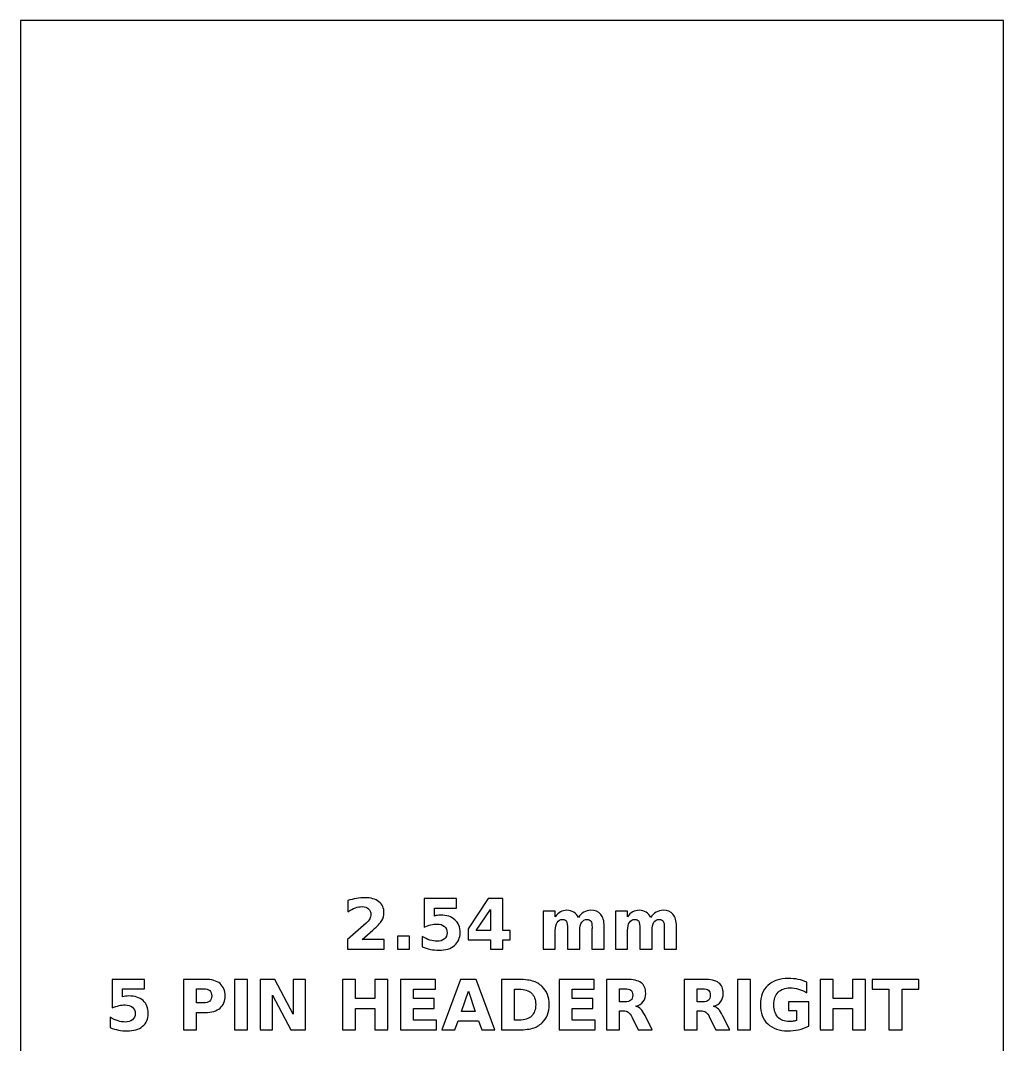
# Model space of a CAD drawing. Header units: centimetres. Extents: x -11.5 to -9.5, y -17.85 to -9.85.
# Drawn here: x -11.5 to -9.5, y -11.932 to -9.85 of the extents above; entities that cross this region are included whole.
import ezdxf

# ---------------------------------------------------------------- set-up
doc = ezdxf.new("R2010")
doc.units = ezdxf.units.CM
doc.header["$MEASUREMENT"] = 0
doc.layers.add('Layer 1', color=7, linetype='Continuous')

msp = doc.modelspace()

# ---------------------------------------------------------------- linework, layer by layer
at = {"layer": 'Layer 1', "color": 7}
msp.add_lwpolyline([(-11.5, -17.85), (-9.5, -17.85), (-9.5, -9.85), (-11.5, -9.85), (-11.5, -17.85)], close=True, dxfattribs=at)
at = {"layer": 'Layer 1', "color": 250}
for points, knots in [([(-10.80503, -11.71872), (-10.80503, -11.71872), (-10.75975, -11.71872), (-10.75975, -11.71872), (-10.75975, -11.71872), (-10.75975, -11.71872), (-10.75975, -11.73822), (-10.75975, -11.73822), (-10.75975, -11.73822), (-10.75975, -11.73822), (-10.83452, -11.73822), (-10.83452, -11.73822), (-10.83452, -11.73822), (-10.83452, -11.73822), (-10.83452, -11.71872), (-10.83452, -11.71872), (-10.83452, -11.71872), (-10.83452, -11.71872), (-10.79696, -11.68559), (-10.79696, -11.68559), (-10.79696, -11.68559), (-10.7936, -11.68255), (-10.79113, -11.67959), (-10.78953, -11.6767), (-10.78953, -11.6767), (-10.78791, -11.6738), (-10.78711, -11.67079), (-10.78711, -11.66766), (-10.78711, -11.66766), (-10.78711, -11.66284), (-10.78873, -11.65896), (-10.79197, -11.65602), (-10.79197, -11.65602), (-10.7952, -11.65308), (-10.7995, -11.65163), (-10.80489, -11.65163), (-10.80489, -11.65163), (-10.80902, -11.65163), (-10.81354, -11.65252), (-10.81846, -11.65428), (-10.81846, -11.65428), (-10.82337, -11.65605), (-10.82864, -11.65868), (-10.83424, -11.66216), (-10.83424, -11.66216), (-10.83424, -11.66216), (-10.83424, -11.63956), (-10.83424, -11.63956), (-10.83424, -11.63956), (-10.82826, -11.63759), (-10.82236, -11.63608), (-10.81653, -11.63505), (-10.81653, -11.63505), (-10.81069, -11.63401), (-10.80498, -11.63349), (-10.79936, -11.63349), (-10.79936, -11.63349), (-10.78706, -11.63349), (-10.77749, -11.6362), (-10.77067, -11.64163), (-10.77067, -11.64163), (-10.76385, -11.64704), (-10.76044, -11.65459), (-10.76044, -11.6643), (-10.76044, -11.6643), (-10.76044, -11.6699), (-10.76189, -11.67512), (-10.76479, -11.67997), (-10.76479, -11.67997), (-10.76768, -11.68481), (-10.77377, -11.6913), (-10.78304, -11.69944), (-10.78304, -11.69944), (-10.78304, -11.69944), (-10.80503, -11.71872), (-10.80503, -11.71872)], [0, 0, 0, 0, 0.0526316, 0.0526316, 0.0526316, 0.0526316, 0.1052632, 0.1052632, 0.1052632, 0.1052632, 0.1578947, 0.1578947, 0.1578947, 0.1578947, 0.2105263, 0.2105263, 0.2105263, 0.2105263, 0.2631579, 0.2631579, 0.2631579, 0.2631579, 0.3157895, 0.3157895, 0.3157895, 0.3157895, 0.3684211, 0.3684211, 0.3684211, 0.3684211, 0.4210526, 0.4210526, 0.4210526, 0.4210526, 0.4736842, 0.4736842, 0.4736842, 0.4736842, 0.5263158, 0.5263158, 0.5263158, 0.5263158, 0.5789474, 0.5789474, 0.5789474, 0.5789474, 0.6315789, 0.6315789, 0.6315789, 0.6315789, 0.6842105, 0.6842105, 0.6842105, 0.6842105, 0.7368421, 0.7368421, 0.7368421, 0.7368421, 0.7894737, 0.7894737, 0.7894737, 0.7894737, 0.8421053, 0.8421053, 0.8421053, 0.8421053, 0.8947368, 0.8947368, 0.8947368, 0.8947368, 0.9473684, 0.9473684, 0.9473684, 0.9473684, 1, 1, 1, 1]), ([(-10.67894, -11.63535), (-10.67894, -11.63535), (-10.613, -11.63535), (-10.613, -11.63535), (-10.613, -11.63535), (-10.613, -11.63535), (-10.613, -11.65485), (-10.613, -11.65485), (-10.613, -11.65485), (-10.613, -11.65485), (-10.6578, -11.65485), (-10.6578, -11.65485), (-10.6578, -11.65485), (-10.6578, -11.65485), (-10.6578, -11.67077), (-10.6578, -11.67077), (-10.6578, -11.67077), (-10.65578, -11.67023), (-10.65375, -11.66981), (-10.65171, -11.6695), (-10.65171, -11.6695), (-10.64966, -11.66919), (-10.64752, -11.66905), (-10.64533, -11.66905), (-10.64533, -11.66905), (-10.63278, -11.66905), (-10.62302, -11.67218), (-10.61603, -11.67846), (-10.61603, -11.67846), (-10.60905, -11.68472), (-10.60557, -11.69346), (-10.60557, -11.70466), (-10.60557, -11.70466), (-10.60557, -11.71578), (-10.60938, -11.72449), (-10.61697, -11.73079), (-10.61697, -11.73079), (-10.62457, -11.73707), (-10.63513, -11.74022), (-10.64863, -11.74022), (-10.64863, -11.74022), (-10.65446, -11.74022), (-10.66025, -11.73965), (-10.66596, -11.73853), (-10.66596, -11.73853), (-10.67168, -11.7374), (-10.67737, -11.7357), (-10.68301, -11.7334), (-10.68301, -11.7334), (-10.68301, -11.7334), (-10.68301, -11.71251), (-10.68301, -11.71251), (-10.68301, -11.71251), (-10.67741, -11.71574), (-10.6721, -11.71814), (-10.66707, -11.71973), (-10.66707, -11.71973), (-10.66203, -11.72136), (-10.65728, -11.72216), (-10.65284, -11.72216), (-10.65284, -11.72216), (-10.64639, -11.72216), (-10.64134, -11.72058), (-10.63764, -11.71743), (-10.63764, -11.71743), (-10.63395, -11.7143), (-10.63209, -11.71005), (-10.63209, -11.70466), (-10.63209, -11.70466), (-10.63209, -11.69925), (-10.63395, -11.69499), (-10.63764, -11.69187), (-10.63764, -11.69187), (-10.64134, -11.68874), (-10.64639, -11.68719), (-10.65284, -11.68719), (-10.65284, -11.68719), (-10.65665, -11.68719), (-10.66072, -11.68768), (-10.66502, -11.68867), (-10.66502, -11.68867), (-10.66935, -11.68965), (-10.67398, -11.69118), (-10.67894, -11.69325), (-10.67894, -11.69325), (-10.67894, -11.69325), (-10.67894, -11.63535), (-10.67894, -11.63535)], [0, 0, 0, 0, 0.0454545, 0.0454545, 0.0454545, 0.0454545, 0.0909091, 0.0909091, 0.0909091, 0.0909091, 0.1363636, 0.1363636, 0.1363636, 0.1363636, 0.1818182, 0.1818182, 0.1818182, 0.1818182, 0.2272727, 0.2272727, 0.2272727, 0.2272727, 0.2727273, 0.2727273, 0.2727273, 0.2727273, 0.3181818, 0.3181818, 0.3181818, 0.3181818, 0.3636364, 0.3636364, 0.3636364, 0.3636364, 0.4090909, 0.4090909, 0.4090909, 0.4090909, 0.4545455, 0.4545455, 0.4545455, 0.4545455, 0.5, 0.5, 0.5, 0.5, 0.5454545, 0.5454545, 0.5454545, 0.5454545, 0.5909091, 0.5909091, 0.5909091, 0.5909091, 0.6363636, 0.6363636, 0.6363636, 0.6363636, 0.6818182, 0.6818182, 0.6818182, 0.6818182, 0.7272727, 0.7272727, 0.7272727, 0.7272727, 0.7727273, 0.7727273, 0.7727273, 0.7727273, 0.8181818, 0.8181818, 0.8181818, 0.8181818, 0.8636364, 0.8636364, 0.8636364, 0.8636364, 0.9090909, 0.9090909, 0.9090909, 0.9090909, 0.9545455, 0.9545455, 0.9545455, 0.9545455, 1, 1, 1, 1]), ([(-10.54816, -11.63535), (-10.54816, -11.63535), (-10.51866, -11.63535), (-10.51866, -11.63535), (-10.51866, -11.63535), (-10.51866, -11.63535), (-10.51866, -11.70026), (-10.51866, -11.70026), (-10.51866, -11.70026), (-10.51866, -11.70026), (-10.50399, -11.70026), (-10.50399, -11.70026), (-10.50399, -11.70026), (-10.50399, -11.70026), (-10.50399, -11.71948), (-10.50399, -11.71948), (-10.50399, -11.71948), (-10.50399, -11.71948), (-10.51866, -11.71948), (-10.51866, -11.71948), (-10.51866, -11.71948), (-10.51866, -11.71948), (-10.51866, -11.73822), (-10.51866, -11.73822), (-10.51866, -11.73822), (-10.51866, -11.73822), (-10.54373, -11.73822), (-10.54373, -11.73822), (-10.54373, -11.73822), (-10.54373, -11.73822), (-10.54373, -11.71948), (-10.54373, -11.71948), (-10.54373, -11.71948), (-10.54373, -11.71948), (-10.58936, -11.71948), (-10.58936, -11.71948), (-10.58936, -11.71948), (-10.58936, -11.71948), (-10.58936, -11.69673), (-10.58936, -11.69673), (-10.58936, -11.69673), (-10.58936, -11.69673), (-10.54816, -11.63535), (-10.54816, -11.63535)], [0, 0, 0, 0, 0.0909091, 0.0909091, 0.0909091, 0.0909091, 0.1818182, 0.1818182, 0.1818182, 0.1818182, 0.2727273, 0.2727273, 0.2727273, 0.2727273, 0.3636364, 0.3636364, 0.3636364, 0.3636364, 0.4545455, 0.4545455, 0.4545455, 0.4545455, 0.5454545, 0.5454545, 0.5454545, 0.5454545, 0.6363636, 0.6363636, 0.6363636, 0.6363636, 0.7272727, 0.7272727, 0.7272727, 0.7272727, 0.8181818, 0.8181818, 0.8181818, 0.8181818, 0.9090909, 0.9090909, 0.9090909, 0.9090909, 1, 1, 1, 1]), ([(-10.54373, -11.6572), (-10.54373, -11.6572), (-10.57283, -11.70026), (-10.57283, -11.70026), (-10.57283, -11.70026), (-10.57283, -11.70026), (-10.54373, -11.70026), (-10.54373, -11.70026), (-10.54373, -11.70026), (-10.54373, -11.70026), (-10.54373, -11.6572), (-10.54373, -11.6572)], [0, 0, 0, 0, 0.3333333, 0.3333333, 0.3333333, 0.3333333, 0.6666667, 0.6666667, 0.6666667, 0.6666667, 1, 1, 1, 1]), ([(-10.36502, -11.67387), (-10.36189, -11.6691), (-10.3582, -11.66545), (-10.35389, -11.66296), (-10.35389, -11.66296), (-10.34959, -11.66044), (-10.34489, -11.6592), (-10.33974, -11.6592), (-10.33974, -11.6592), (-10.33087, -11.6592), (-10.32412, -11.66193), (-10.31949, -11.66741), (-10.31949, -11.66741), (-10.31485, -11.67286), (-10.31252, -11.68081), (-10.31252, -11.69123), (-10.31252, -11.69123), (-10.31252, -11.69123), (-10.31252, -11.73822), (-10.31252, -11.73822), (-10.31252, -11.73822), (-10.31252, -11.73822), (-10.33734, -11.73822), (-10.33734, -11.73822), (-10.33734, -11.73822), (-10.33734, -11.73822), (-10.33734, -11.69798), (-10.33734, -11.69798), (-10.33734, -11.69798), (-10.33729, -11.69739), (-10.33727, -11.69678), (-10.33724, -11.69612), (-10.33724, -11.69612), (-10.33722, -11.69549), (-10.3372, -11.69457), (-10.3372, -11.69337), (-10.3372, -11.69337), (-10.3372, -11.68791), (-10.33799, -11.68394), (-10.33962, -11.68149), (-10.33962, -11.68149), (-10.34122, -11.67902), (-10.3438, -11.6778), (-10.34738, -11.6778), (-10.34738, -11.6778), (-10.35208, -11.6778), (-10.35568, -11.67973), (-10.35824, -11.68359), (-10.35824, -11.68359), (-10.36078, -11.68744), (-10.3621, -11.69302), (-10.3622, -11.70033), (-10.3622, -11.70033), (-10.3622, -11.70033), (-10.3622, -11.73822), (-10.3622, -11.73822), (-10.3622, -11.73822), (-10.3622, -11.73822), (-10.38701, -11.73822), (-10.38701, -11.73822), (-10.38701, -11.73822), (-10.38701, -11.73822), (-10.38701, -11.69798), (-10.38701, -11.69798), (-10.38701, -11.69798), (-10.38701, -11.68944), (-10.38774, -11.68394), (-10.38922, -11.68149), (-10.38922, -11.68149), (-10.39068, -11.67902), (-10.39329, -11.6778), (-10.39705, -11.6778), (-10.39705, -11.6778), (-10.4018, -11.6778), (-10.40545, -11.67975), (-10.40801, -11.68363), (-10.40801, -11.68363), (-10.41057, -11.68751), (-10.41187, -11.69304), (-10.41187, -11.70026), (-10.41187, -11.70026), (-10.41187, -11.70026), (-10.41187, -11.73822), (-10.41187, -11.73822), (-10.41187, -11.73822), (-10.41187, -11.73822), (-10.43668, -11.73822), (-10.43668, -11.73822), (-10.43668, -11.73822), (-10.43668, -11.73822), (-10.43668, -11.66106), (-10.43668, -11.66106), (-10.43668, -11.66106), (-10.43668, -11.66106), (-10.41187, -11.66106), (-10.41187, -11.66106), (-10.41187, -11.66106), (-10.41187, -11.66106), (-10.41187, -11.67237), (-10.41187, -11.67237), (-10.41187, -11.67237), (-10.40883, -11.66799), (-10.40535, -11.66473), (-10.40142, -11.66251), (-10.40142, -11.66251), (-10.3975, -11.6603), (-10.39317, -11.6592), (-10.38844, -11.6592), (-10.38844, -11.6592), (-10.38313, -11.6592), (-10.3784, -11.66049), (-10.37433, -11.66306), (-10.37433, -11.66306), (-10.37024, -11.66564), (-10.36713, -11.66924), (-10.36502, -11.67387)], [0, 0, 0, 0, 0.0344828, 0.0344828, 0.0344828, 0.0344828, 0.0689655, 0.0689655, 0.0689655, 0.0689655, 0.1034483, 0.1034483, 0.1034483, 0.1034483, 0.137931, 0.137931, 0.137931, 0.137931, 0.1724138, 0.1724138, 0.1724138, 0.1724138, 0.2068966, 0.2068966, 0.2068966, 0.2068966, 0.2413793, 0.2413793, 0.2413793, 0.2413793, 0.2758621, 0.2758621, 0.2758621, 0.2758621, 0.3103448, 0.3103448, 0.3103448, 0.3103448, 0.3448276, 0.3448276, 0.3448276, 0.3448276, 0.3793103, 0.3793103, 0.3793103, 0.3793103, 0.4137931, 0.4137931, 0.4137931, 0.4137931, 0.4482759, 0.4482759, 0.4482759, 0.4482759, 0.4827586, 0.4827586, 0.4827586, 0.4827586, 0.5172414, 0.5172414, 0.5172414, 0.5172414, 0.5517241, 0.5517241, 0.5517241, 0.5517241, 0.5862069, 0.5862069, 0.5862069, 0.5862069, 0.6206897, 0.6206897, 0.6206897, 0.6206897, 0.6551724, 0.6551724, 0.6551724, 0.6551724, 0.6896552, 0.6896552, 0.6896552, 0.6896552, 0.7241379, 0.7241379, 0.7241379, 0.7241379, 0.7586207, 0.7586207, 0.7586207, 0.7586207, 0.7931034, 0.7931034, 0.7931034, 0.7931034, 0.8275862, 0.8275862, 0.8275862, 0.8275862, 0.862069, 0.862069, 0.862069, 0.862069, 0.8965517, 0.8965517, 0.8965517, 0.8965517, 0.9310345, 0.9310345, 0.9310345, 0.9310345, 0.9655172, 0.9655172, 0.9655172, 0.9655172, 1, 1, 1, 1]), ([(-10.21798, -11.67387), (-10.21485, -11.6691), (-10.21116, -11.66545), (-10.20685, -11.66296), (-10.20685, -11.66296), (-10.20255, -11.66044), (-10.19785, -11.6592), (-10.1927, -11.6592), (-10.1927, -11.6592), (-10.18383, -11.6592), (-10.17708, -11.66193), (-10.17245, -11.66741), (-10.17245, -11.66741), (-10.16781, -11.67286), (-10.16548, -11.68081), (-10.16548, -11.69123), (-10.16548, -11.69123), (-10.16548, -11.69123), (-10.16548, -11.73822), (-10.16548, -11.73822), (-10.16548, -11.73822), (-10.16548, -11.73822), (-10.1903, -11.73822), (-10.1903, -11.73822), (-10.1903, -11.73822), (-10.1903, -11.73822), (-10.1903, -11.69798), (-10.1903, -11.69798), (-10.1903, -11.69798), (-10.19025, -11.69739), (-10.19023, -11.69678), (-10.1902, -11.69612), (-10.1902, -11.69612), (-10.19018, -11.69549), (-10.19016, -11.69457), (-10.19016, -11.69337), (-10.19016, -11.69337), (-10.19016, -11.68791), (-10.19095, -11.68394), (-10.19258, -11.68149), (-10.19258, -11.68149), (-10.19418, -11.67902), (-10.19676, -11.6778), (-10.20034, -11.6778), (-10.20034, -11.6778), (-10.20504, -11.6778), (-10.20864, -11.67973), (-10.2112, -11.68359), (-10.2112, -11.68359), (-10.21374, -11.68744), (-10.21506, -11.69302), (-10.21516, -11.70033), (-10.21516, -11.70033), (-10.21516, -11.70033), (-10.21516, -11.73822), (-10.21516, -11.73822), (-10.21516, -11.73822), (-10.21516, -11.73822), (-10.23997, -11.73822), (-10.23997, -11.73822), (-10.23997, -11.73822), (-10.23997, -11.73822), (-10.23997, -11.69798), (-10.23997, -11.69798), (-10.23997, -11.69798), (-10.23997, -11.68944), (-10.2407, -11.68394), (-10.24218, -11.68149), (-10.24218, -11.68149), (-10.24364, -11.67902), (-10.24625, -11.6778), (-10.25001, -11.6778), (-10.25001, -11.6778), (-10.25476, -11.6778), (-10.25841, -11.67975), (-10.26097, -11.68363), (-10.26097, -11.68363), (-10.26353, -11.68751), (-10.26483, -11.69304), (-10.26483, -11.70026), (-10.26483, -11.70026), (-10.26483, -11.70026), (-10.26483, -11.73822), (-10.26483, -11.73822), (-10.26483, -11.73822), (-10.26483, -11.73822), (-10.28964, -11.73822), (-10.28964, -11.73822), (-10.28964, -11.73822), (-10.28964, -11.73822), (-10.28964, -11.66106), (-10.28964, -11.66106), (-10.28964, -11.66106), (-10.28964, -11.66106), (-10.26483, -11.66106), (-10.26483, -11.66106), (-10.26483, -11.66106), (-10.26483, -11.66106), (-10.26483, -11.67237), (-10.26483, -11.67237), (-10.26483, -11.67237), (-10.26179, -11.66799), (-10.25831, -11.66473), (-10.25438, -11.66251), (-10.25438, -11.66251), (-10.25046, -11.6603), (-10.24613, -11.6592), (-10.2414, -11.6592), (-10.2414, -11.6592), (-10.23609, -11.6592), (-10.23136, -11.66049), (-10.22729, -11.66306), (-10.22729, -11.66306), (-10.2232, -11.66564), (-10.22009, -11.66924), (-10.21798, -11.67387)], [0, 0, 0, 0, 0.0344828, 0.0344828, 0.0344828, 0.0344828, 0.0689655, 0.0689655, 0.0689655, 0.0689655, 0.1034483, 0.1034483, 0.1034483, 0.1034483, 0.137931, 0.137931, 0.137931, 0.137931, 0.1724138, 0.1724138, 0.1724138, 0.1724138, 0.2068966, 0.2068966, 0.2068966, 0.2068966, 0.2413793, 0.2413793, 0.2413793, 0.2413793, 0.2758621, 0.2758621, 0.2758621, 0.2758621, 0.3103448, 0.3103448, 0.3103448, 0.3103448, 0.3448276, 0.3448276, 0.3448276, 0.3448276, 0.3793103, 0.3793103, 0.3793103, 0.3793103, 0.4137931, 0.4137931, 0.4137931, 0.4137931, 0.4482759, 0.4482759, 0.4482759, 0.4482759, 0.4827586, 0.4827586, 0.4827586, 0.4827586, 0.5172414, 0.5172414, 0.5172414, 0.5172414, 0.5517241, 0.5517241, 0.5517241, 0.5517241, 0.5862069, 0.5862069, 0.5862069, 0.5862069, 0.6206897, 0.6206897, 0.6206897, 0.6206897, 0.6551724, 0.6551724, 0.6551724, 0.6551724, 0.6896552, 0.6896552, 0.6896552, 0.6896552, 0.7241379, 0.7241379, 0.7241379, 0.7241379, 0.7586207, 0.7586207, 0.7586207, 0.7586207, 0.7931034, 0.7931034, 0.7931034, 0.7931034, 0.8275862, 0.8275862, 0.8275862, 0.8275862, 0.862069, 0.862069, 0.862069, 0.862069, 0.8965517, 0.8965517, 0.8965517, 0.8965517, 0.9310345, 0.9310345, 0.9310345, 0.9310345, 0.9655172, 0.9655172, 0.9655172, 0.9655172, 1, 1, 1, 1]), ([(-10.73311, -11.71155), (-10.73311, -11.71155), (-10.70829, -11.71155), (-10.70829, -11.71155), (-10.70829, -11.71155), (-10.70829, -11.71155), (-10.70829, -11.73822), (-10.70829, -11.73822), (-10.70829, -11.73822), (-10.70829, -11.73822), (-10.73311, -11.73822), (-10.73311, -11.73822), (-10.73311, -11.73822), (-10.73311, -11.73822), (-10.73311, -11.71155), (-10.73311, -11.71155)], [0, 0, 0, 0, 0.25, 0.25, 0.25, 0.25, 0.5, 0.5, 0.5, 0.5, 0.75, 0.75, 0.75, 0.75, 1, 1, 1, 1]), ([(-11.31343, -11.7996), (-11.31343, -11.7996), (-11.24749, -11.7996), (-11.24749, -11.7996), (-11.24749, -11.7996), (-11.24749, -11.7996), (-11.24749, -11.8191), (-11.24749, -11.8191), (-11.24749, -11.8191), (-11.24749, -11.8191), (-11.29229, -11.8191), (-11.29229, -11.8191), (-11.29229, -11.8191), (-11.29229, -11.8191), (-11.29229, -11.83502), (-11.29229, -11.83502), (-11.29229, -11.83502), (-11.29027, -11.83448), (-11.28824, -11.83406), (-11.2862, -11.83375), (-11.2862, -11.83375), (-11.28415, -11.83344), (-11.28201, -11.8333), (-11.27982, -11.8333), (-11.27982, -11.8333), (-11.26727, -11.8333), (-11.25751, -11.83643), (-11.25052, -11.84271), (-11.25052, -11.84271), (-11.24354, -11.84897), (-11.24006, -11.85771), (-11.24006, -11.86891), (-11.24006, -11.86891), (-11.24006, -11.88003), (-11.24387, -11.88874), (-11.25146, -11.89504), (-11.25146, -11.89504), (-11.25906, -11.90132), (-11.26962, -11.90447), (-11.28312, -11.90447), (-11.28312, -11.90447), (-11.28895, -11.90447), (-11.29474, -11.9039), (-11.30045, -11.90278), (-11.30045, -11.90278), (-11.30617, -11.90165), (-11.31186, -11.89995), (-11.3175, -11.89765), (-11.3175, -11.89765), (-11.3175, -11.89765), (-11.3175, -11.87676), (-11.3175, -11.87676), (-11.3175, -11.87676), (-11.3119, -11.87999), (-11.30659, -11.88239), (-11.30156, -11.88398), (-11.30156, -11.88398), (-11.29652, -11.88561), (-11.29177, -11.88641), (-11.28733, -11.88641), (-11.28733, -11.88641), (-11.28088, -11.88641), (-11.27583, -11.88483), (-11.27213, -11.88168), (-11.27213, -11.88168), (-11.26844, -11.87855), (-11.26658, -11.8743), (-11.26658, -11.86891), (-11.26658, -11.86891), (-11.26658, -11.8635), (-11.26844, -11.85924), (-11.27213, -11.85612), (-11.27213, -11.85612), (-11.27583, -11.85299), (-11.28088, -11.85144), (-11.28733, -11.85144), (-11.28733, -11.85144), (-11.29114, -11.85144), (-11.29521, -11.85193), (-11.29951, -11.85292), (-11.29951, -11.85292), (-11.30384, -11.8539), (-11.30847, -11.85543), (-11.31343, -11.8575), (-11.31343, -11.8575), (-11.31343, -11.8575), (-11.31343, -11.7996), (-11.31343, -11.7996)], [0, 0, 0, 0, 0.0454545, 0.0454545, 0.0454545, 0.0454545, 0.0909091, 0.0909091, 0.0909091, 0.0909091, 0.1363636, 0.1363636, 0.1363636, 0.1363636, 0.1818182, 0.1818182, 0.1818182, 0.1818182, 0.2272727, 0.2272727, 0.2272727, 0.2272727, 0.2727273, 0.2727273, 0.2727273, 0.2727273, 0.3181818, 0.3181818, 0.3181818, 0.3181818, 0.3636364, 0.3636364, 0.3636364, 0.3636364, 0.4090909, 0.4090909, 0.4090909, 0.4090909, 0.4545455, 0.4545455, 0.4545455, 0.4545455, 0.5, 0.5, 0.5, 0.5, 0.5454545, 0.5454545, 0.5454545, 0.5454545, 0.5909091, 0.5909091, 0.5909091, 0.5909091, 0.6363636, 0.6363636, 0.6363636, 0.6363636, 0.6818182, 0.6818182, 0.6818182, 0.6818182, 0.7272727, 0.7272727, 0.7272727, 0.7272727, 0.7727273, 0.7727273, 0.7727273, 0.7727273, 0.8181818, 0.8181818, 0.8181818, 0.8181818, 0.8636364, 0.8636364, 0.8636364, 0.8636364, 0.9090909, 0.9090909, 0.9090909, 0.9090909, 0.9545455, 0.9545455, 0.9545455, 0.9545455, 1, 1, 1, 1]), ([(-11.16811, -11.7996), (-11.16811, -11.7996), (-11.12409, -11.7996), (-11.12409, -11.7996), (-11.12409, -11.7996), (-11.11099, -11.7996), (-11.10094, -11.80252), (-11.09393, -11.80833), (-11.09393, -11.80833), (-11.08693, -11.81414), (-11.08342, -11.82241), (-11.08342, -11.83316), (-11.08342, -11.83316), (-11.08342, -11.84393), (-11.08693, -11.85223), (-11.09393, -11.85804), (-11.09393, -11.85804), (-11.10094, -11.86385), (-11.11099, -11.86677), (-11.12409, -11.86677), (-11.12409, -11.86677), (-11.12409, -11.86677), (-11.14158, -11.86677), (-11.14158, -11.86677), (-11.14158, -11.86677), (-11.14158, -11.86677), (-11.14158, -11.90247), (-11.14158, -11.90247), (-11.14158, -11.90247), (-11.14158, -11.90247), (-11.16811, -11.90247), (-11.16811, -11.90247), (-11.16811, -11.90247), (-11.16811, -11.90247), (-11.16811, -11.7996), (-11.16811, -11.7996)], [0, 0, 0, 0, 0.1111111, 0.1111111, 0.1111111, 0.1111111, 0.2222222, 0.2222222, 0.2222222, 0.2222222, 0.3333333, 0.3333333, 0.3333333, 0.3333333, 0.4444444, 0.4444444, 0.4444444, 0.4444444, 0.5555556, 0.5555556, 0.5555556, 0.5555556, 0.6666667, 0.6666667, 0.6666667, 0.6666667, 0.7777778, 0.7777778, 0.7777778, 0.7777778, 0.8888889, 0.8888889, 0.8888889, 0.8888889, 1, 1, 1, 1]), ([(-11.0647, -11.7996), (-11.0647, -11.7996), (-11.03817, -11.7996), (-11.03817, -11.7996), (-11.03817, -11.7996), (-11.03817, -11.7996), (-11.03817, -11.90247), (-11.03817, -11.90247), (-11.03817, -11.90247), (-11.03817, -11.90247), (-11.0647, -11.90247), (-11.0647, -11.90247), (-11.0647, -11.90247), (-11.0647, -11.90247), (-11.0647, -11.7996), (-11.0647, -11.7996)], [0, 0, 0, 0, 0.25, 0.25, 0.25, 0.25, 0.5, 0.5, 0.5, 0.5, 0.75, 0.75, 0.75, 0.75, 1, 1, 1, 1]), ([(-11.01221, -11.7996), (-11.01221, -11.7996), (-10.98258, -11.7996), (-10.98258, -11.7996), (-10.98258, -11.7996), (-10.98258, -11.7996), (-10.94516, -11.87016), (-10.94516, -11.87016), (-10.94516, -11.87016), (-10.94516, -11.87016), (-10.94516, -11.7996), (-10.94516, -11.7996), (-10.94516, -11.7996), (-10.94516, -11.7996), (-10.92002, -11.7996), (-10.92002, -11.7996), (-10.92002, -11.7996), (-10.92002, -11.7996), (-10.92002, -11.90247), (-10.92002, -11.90247), (-10.92002, -11.90247), (-10.92002, -11.90247), (-10.94965, -11.90247), (-10.94965, -11.90247), (-10.94965, -11.90247), (-10.94965, -11.90247), (-10.98707, -11.83191), (-10.98707, -11.83191), (-10.98707, -11.83191), (-10.98707, -11.83191), (-10.98707, -11.90247), (-10.98707, -11.90247), (-10.98707, -11.90247), (-10.98707, -11.90247), (-11.01221, -11.90247), (-11.01221, -11.90247), (-11.01221, -11.90247), (-11.01221, -11.90247), (-11.01221, -11.7996), (-11.01221, -11.7996)], [0, 0, 0, 0, 0.1, 0.1, 0.1, 0.1, 0.2, 0.2, 0.2, 0.2, 0.3, 0.3, 0.3, 0.3, 0.4, 0.4, 0.4, 0.4, 0.5, 0.5, 0.5, 0.5, 0.6, 0.6, 0.6, 0.6, 0.7, 0.7, 0.7, 0.7, 0.8, 0.8, 0.8, 0.8, 0.9, 0.9, 0.9, 0.9, 1, 1, 1, 1]), ([(-10.84499, -11.7996), (-10.84499, -11.7996), (-10.81846, -11.7996), (-10.81846, -11.7996), (-10.81846, -11.7996), (-10.81846, -11.7996), (-10.81846, -11.83881), (-10.81846, -11.83881), (-10.81846, -11.83881), (-10.81846, -11.83881), (-10.77933, -11.83881), (-10.77933, -11.83881), (-10.77933, -11.83881), (-10.77933, -11.83881), (-10.77933, -11.7996), (-10.77933, -11.7996), (-10.77933, -11.7996), (-10.77933, -11.7996), (-10.7528, -11.7996), (-10.7528, -11.7996), (-10.7528, -11.7996), (-10.7528, -11.7996), (-10.7528, -11.90247), (-10.7528, -11.90247), (-10.7528, -11.90247), (-10.7528, -11.90247), (-10.77933, -11.90247), (-10.77933, -11.90247), (-10.77933, -11.90247), (-10.77933, -11.90247), (-10.77933, -11.85887), (-10.77933, -11.85887), (-10.77933, -11.85887), (-10.77933, -11.85887), (-10.81846, -11.85887), (-10.81846, -11.85887), (-10.81846, -11.85887), (-10.81846, -11.85887), (-10.81846, -11.90247), (-10.81846, -11.90247), (-10.81846, -11.90247), (-10.81846, -11.90247), (-10.84499, -11.90247), (-10.84499, -11.90247), (-10.84499, -11.90247), (-10.84499, -11.90247), (-10.84499, -11.7996), (-10.84499, -11.7996)], [0, 0, 0, 0, 0.0833333, 0.0833333, 0.0833333, 0.0833333, 0.1666667, 0.1666667, 0.1666667, 0.1666667, 0.25, 0.25, 0.25, 0.25, 0.3333333, 0.3333333, 0.3333333, 0.3333333, 0.4166667, 0.4166667, 0.4166667, 0.4166667, 0.5, 0.5, 0.5, 0.5, 0.5833333, 0.5833333, 0.5833333, 0.5833333, 0.6666667, 0.6666667, 0.6666667, 0.6666667, 0.75, 0.75, 0.75, 0.75, 0.8333333, 0.8333333, 0.8333333, 0.8333333, 0.9166667, 0.9166667, 0.9166667, 0.9166667, 1, 1, 1, 1]), ([(-10.7269, -11.7996), (-10.7269, -11.7996), (-10.65531, -11.7996), (-10.65531, -11.7996), (-10.65531, -11.7996), (-10.65531, -11.7996), (-10.65531, -11.81966), (-10.65531, -11.81966), (-10.65531, -11.81966), (-10.65531, -11.81966), (-10.70037, -11.81966), (-10.70037, -11.81966), (-10.70037, -11.81966), (-10.70037, -11.81966), (-10.70037, -11.83881), (-10.70037, -11.83881), (-10.70037, -11.83881), (-10.70037, -11.83881), (-10.65802, -11.83881), (-10.65802, -11.83881), (-10.65802, -11.83881), (-10.65802, -11.83881), (-10.65802, -11.85887), (-10.65802, -11.85887), (-10.65802, -11.85887), (-10.65802, -11.85887), (-10.70037, -11.85887), (-10.70037, -11.85887), (-10.70037, -11.85887), (-10.70037, -11.85887), (-10.70037, -11.88241), (-10.70037, -11.88241), (-10.70037, -11.88241), (-10.70037, -11.88241), (-10.65381, -11.88241), (-10.65381, -11.88241), (-10.65381, -11.88241), (-10.65381, -11.88241), (-10.65381, -11.90247), (-10.65381, -11.90247), (-10.65381, -11.90247), (-10.65381, -11.90247), (-10.7269, -11.90247), (-10.7269, -11.90247), (-10.7269, -11.90247), (-10.7269, -11.90247), (-10.7269, -11.7996), (-10.7269, -11.7996)], [0, 0, 0, 0, 0.0833333, 0.0833333, 0.0833333, 0.0833333, 0.1666667, 0.1666667, 0.1666667, 0.1666667, 0.25, 0.25, 0.25, 0.25, 0.3333333, 0.3333333, 0.3333333, 0.3333333, 0.4166667, 0.4166667, 0.4166667, 0.4166667, 0.5, 0.5, 0.5, 0.5, 0.5833333, 0.5833333, 0.5833333, 0.5833333, 0.6666667, 0.6666667, 0.6666667, 0.6666667, 0.75, 0.75, 0.75, 0.75, 0.8333333, 0.8333333, 0.8333333, 0.8333333, 0.9166667, 0.9166667, 0.9166667, 0.9166667, 1, 1, 1, 1]), ([(-10.56808, -11.88375), (-10.56808, -11.88375), (-10.60957, -11.88375), (-10.60957, -11.88375), (-10.60957, -11.88375), (-10.60957, -11.88375), (-10.61611, -11.90247), (-10.61611, -11.90247), (-10.61611, -11.90247), (-10.61611, -11.90247), (-10.64278, -11.90247), (-10.64278, -11.90247), (-10.64278, -11.90247), (-10.64278, -11.90247), (-10.60468, -11.7996), (-10.60468, -11.7996), (-10.60468, -11.7996), (-10.60468, -11.7996), (-10.57305, -11.7996), (-10.57305, -11.7996), (-10.57305, -11.7996), (-10.57305, -11.7996), (-10.53495, -11.90247), (-10.53495, -11.90247), (-10.53495, -11.90247), (-10.53495, -11.90247), (-10.56162, -11.90247), (-10.56162, -11.90247), (-10.56162, -11.90247), (-10.56162, -11.90247), (-10.56808, -11.88375), (-10.56808, -11.88375)], [0, 0, 0, 0, 0.125, 0.125, 0.125, 0.125, 0.25, 0.25, 0.25, 0.25, 0.375, 0.375, 0.375, 0.375, 0.5, 0.5, 0.5, 0.5, 0.625, 0.625, 0.625, 0.625, 0.75, 0.75, 0.75, 0.75, 0.875, 0.875, 0.875, 0.875, 1, 1, 1, 1]), ([(-10.52128, -11.7996), (-10.52128, -11.7996), (-10.49329, -11.7996), (-10.49329, -11.7996), (-10.49329, -11.7996), (-10.47768, -11.7996), (-10.46606, -11.80071), (-10.45842, -11.80294), (-10.45842, -11.80294), (-10.45077, -11.80517), (-10.44421, -11.80894), (-10.43873, -11.81428), (-10.43873, -11.81428), (-10.43391, -11.81891), (-10.43034, -11.82427), (-10.42798, -11.83034), (-10.42798, -11.83034), (-10.42566, -11.83638), (-10.42448, -11.84325), (-10.42448, -11.85094), (-10.42448, -11.85094), (-10.42448, -11.8587), (-10.42566, -11.86562), (-10.42798, -11.87171), (-10.42798, -11.87171), (-10.43034, -11.8778), (-10.43391, -11.88316), (-10.43873, -11.88779), (-10.43873, -11.88779), (-10.44426, -11.89313), (-10.45087, -11.8969), (-10.45858, -11.89913), (-10.45858, -11.89913), (-10.4663, -11.90136), (-10.47787, -11.90247), (-10.49329, -11.90247), (-10.49329, -11.90247), (-10.49329, -11.90247), (-10.52128, -11.90247), (-10.52128, -11.90247), (-10.52128, -11.90247), (-10.52128, -11.90247), (-10.52128, -11.7996), (-10.52128, -11.7996)], [0, 0, 0, 0, 0.0909091, 0.0909091, 0.0909091, 0.0909091, 0.1818182, 0.1818182, 0.1818182, 0.1818182, 0.2727273, 0.2727273, 0.2727273, 0.2727273, 0.3636364, 0.3636364, 0.3636364, 0.3636364, 0.4545455, 0.4545455, 0.4545455, 0.4545455, 0.5454545, 0.5454545, 0.5454545, 0.5454545, 0.6363636, 0.6363636, 0.6363636, 0.6363636, 0.7272727, 0.7272727, 0.7272727, 0.7272727, 0.8181818, 0.8181818, 0.8181818, 0.8181818, 0.9090909, 0.9090909, 0.9090909, 0.9090909, 1, 1, 1, 1]), ([(-10.40416, -11.7996), (-10.40416, -11.7996), (-10.33257, -11.7996), (-10.33257, -11.7996), (-10.33257, -11.7996), (-10.33257, -11.7996), (-10.33257, -11.81966), (-10.33257, -11.81966), (-10.33257, -11.81966), (-10.33257, -11.81966), (-10.37763, -11.81966), (-10.37763, -11.81966), (-10.37763, -11.81966), (-10.37763, -11.81966), (-10.37763, -11.83881), (-10.37763, -11.83881), (-10.37763, -11.83881), (-10.37763, -11.83881), (-10.33528, -11.83881), (-10.33528, -11.83881), (-10.33528, -11.83881), (-10.33528, -11.83881), (-10.33528, -11.85887), (-10.33528, -11.85887), (-10.33528, -11.85887), (-10.33528, -11.85887), (-10.37763, -11.85887), (-10.37763, -11.85887), (-10.37763, -11.85887), (-10.37763, -11.85887), (-10.37763, -11.88241), (-10.37763, -11.88241), (-10.37763, -11.88241), (-10.37763, -11.88241), (-10.33107, -11.88241), (-10.33107, -11.88241), (-10.33107, -11.88241), (-10.33107, -11.88241), (-10.33107, -11.90247), (-10.33107, -11.90247), (-10.33107, -11.90247), (-10.33107, -11.90247), (-10.40416, -11.90247), (-10.40416, -11.90247), (-10.40416, -11.90247), (-10.40416, -11.90247), (-10.40416, -11.7996), (-10.40416, -11.7996)], [0, 0, 0, 0, 0.0833333, 0.0833333, 0.0833333, 0.0833333, 0.1666667, 0.1666667, 0.1666667, 0.1666667, 0.25, 0.25, 0.25, 0.25, 0.3333333, 0.3333333, 0.3333333, 0.3333333, 0.4166667, 0.4166667, 0.4166667, 0.4166667, 0.5, 0.5, 0.5, 0.5, 0.5833333, 0.5833333, 0.5833333, 0.5833333, 0.6666667, 0.6666667, 0.6666667, 0.6666667, 0.75, 0.75, 0.75, 0.75, 0.8333333, 0.8333333, 0.8333333, 0.8333333, 0.9166667, 0.9166667, 0.9166667, 0.9166667, 1, 1, 1, 1]), ([(-10.28123, -11.86355), (-10.28123, -11.86355), (-10.28123, -11.90247), (-10.28123, -11.90247), (-10.28123, -11.90247), (-10.28123, -11.90247), (-10.30776, -11.90247), (-10.30776, -11.90247), (-10.30776, -11.90247), (-10.30776, -11.90247), (-10.30776, -11.7996), (-10.30776, -11.7996), (-10.30776, -11.7996), (-10.30776, -11.7996), (-10.26724, -11.7996), (-10.26724, -11.7996), (-10.26724, -11.7996), (-10.25369, -11.7996), (-10.24374, -11.80188), (-10.23744, -11.80642), (-10.23744, -11.80642), (-10.23112, -11.81096), (-10.22796, -11.81816), (-10.22796, -11.82799), (-10.22796, -11.82799), (-10.22796, -11.83478), (-10.22961, -11.84038), (-10.23288, -11.84473), (-10.23288, -11.84473), (-10.23617, -11.84911), (-10.24113, -11.85233), (-10.24774, -11.85438), (-10.24774, -11.85438), (-10.24412, -11.85522), (-10.24085, -11.85708), (-10.23798, -11.86), (-10.23798, -11.86), (-10.23511, -11.86291), (-10.23222, -11.86733), (-10.22928, -11.87326), (-10.22928, -11.87326), (-10.22928, -11.87326), (-10.21486, -11.90247), (-10.21486, -11.90247), (-10.21486, -11.90247), (-10.21486, -11.90247), (-10.24313, -11.90247), (-10.24313, -11.90247), (-10.24313, -11.90247), (-10.24313, -11.90247), (-10.25567, -11.87691), (-10.25567, -11.87691), (-10.25567, -11.87691), (-10.25818, -11.87178), (-10.26075, -11.86825), (-10.26336, -11.86637), (-10.26336, -11.86637), (-10.26595, -11.86449), (-10.2694, -11.86355), (-10.27373, -11.86355), (-10.27373, -11.86355), (-10.27373, -11.86355), (-10.28123, -11.86355), (-10.28123, -11.86355)], [0, 0, 0, 0, 0.0625, 0.0625, 0.0625, 0.0625, 0.125, 0.125, 0.125, 0.125, 0.1875, 0.1875, 0.1875, 0.1875, 0.25, 0.25, 0.25, 0.25, 0.3125, 0.3125, 0.3125, 0.3125, 0.375, 0.375, 0.375, 0.375, 0.4375, 0.4375, 0.4375, 0.4375, 0.5, 0.5, 0.5, 0.5, 0.5625, 0.5625, 0.5625, 0.5625, 0.625, 0.625, 0.625, 0.625, 0.6875, 0.6875, 0.6875, 0.6875, 0.75, 0.75, 0.75, 0.75, 0.8125, 0.8125, 0.8125, 0.8125, 0.875, 0.875, 0.875, 0.875, 0.9375, 0.9375, 0.9375, 0.9375, 1, 1, 1, 1]), ([(-10.12345, -11.86355), (-10.12345, -11.86355), (-10.12345, -11.90247), (-10.12345, -11.90247), (-10.12345, -11.90247), (-10.12345, -11.90247), (-10.14998, -11.90247), (-10.14998, -11.90247), (-10.14998, -11.90247), (-10.14998, -11.90247), (-10.14998, -11.7996), (-10.14998, -11.7996), (-10.14998, -11.7996), (-10.14998, -11.7996), (-10.10946, -11.7996), (-10.10946, -11.7996), (-10.10946, -11.7996), (-10.09591, -11.7996), (-10.08596, -11.80188), (-10.07966, -11.80642), (-10.07966, -11.80642), (-10.07334, -11.81096), (-10.07018, -11.81816), (-10.07018, -11.82799), (-10.07018, -11.82799), (-10.07018, -11.83478), (-10.07183, -11.84038), (-10.0751, -11.84473), (-10.0751, -11.84473), (-10.07839, -11.84911), (-10.08335, -11.85233), (-10.08996, -11.85438), (-10.08996, -11.85438), (-10.08634, -11.85522), (-10.08307, -11.85708), (-10.0802, -11.86), (-10.0802, -11.86), (-10.07733, -11.86291), (-10.07444, -11.86733), (-10.0715, -11.87326), (-10.0715, -11.87326), (-10.0715, -11.87326), (-10.05708, -11.90247), (-10.05708, -11.90247), (-10.05708, -11.90247), (-10.05708, -11.90247), (-10.08535, -11.90247), (-10.08535, -11.90247), (-10.08535, -11.90247), (-10.08535, -11.90247), (-10.09789, -11.87691), (-10.09789, -11.87691), (-10.09789, -11.87691), (-10.1004, -11.87178), (-10.10297, -11.86825), (-10.10558, -11.86637), (-10.10558, -11.86637), (-10.10817, -11.86449), (-10.11162, -11.86355), (-10.11595, -11.86355), (-10.11595, -11.86355), (-10.11595, -11.86355), (-10.12345, -11.86355), (-10.12345, -11.86355)], [0, 0, 0, 0, 0.0625, 0.0625, 0.0625, 0.0625, 0.125, 0.125, 0.125, 0.125, 0.1875, 0.1875, 0.1875, 0.1875, 0.25, 0.25, 0.25, 0.25, 0.3125, 0.3125, 0.3125, 0.3125, 0.375, 0.375, 0.375, 0.375, 0.4375, 0.4375, 0.4375, 0.4375, 0.5, 0.5, 0.5, 0.5, 0.5625, 0.5625, 0.5625, 0.5625, 0.625, 0.625, 0.625, 0.625, 0.6875, 0.6875, 0.6875, 0.6875, 0.75, 0.75, 0.75, 0.75, 0.8125, 0.8125, 0.8125, 0.8125, 0.875, 0.875, 0.875, 0.875, 0.9375, 0.9375, 0.9375, 0.9375, 1, 1, 1, 1]), ([(-10.04133, -11.7996), (-10.04133, -11.7996), (-10.0148, -11.7996), (-10.0148, -11.7996), (-10.0148, -11.7996), (-10.0148, -11.7996), (-10.0148, -11.90247), (-10.0148, -11.90247), (-10.0148, -11.90247), (-10.0148, -11.90247), (-10.04133, -11.90247), (-10.04133, -11.90247), (-10.04133, -11.90247), (-10.04133, -11.90247), (-10.04133, -11.7996), (-10.04133, -11.7996)], [0, 0, 0, 0, 0.25, 0.25, 0.25, 0.25, 0.5, 0.5, 0.5, 0.5, 0.75, 0.75, 0.75, 0.75, 1, 1, 1, 1]), ([(-9.89637, -11.89483), (-9.90298, -11.89805), (-9.90984, -11.90045), (-9.91697, -11.90207), (-9.91697, -11.90207), (-9.9241, -11.90367), (-9.93143, -11.90447), (-9.93903, -11.90447), (-9.93903, -11.90447), (-9.95615, -11.90447), (-9.96972, -11.89967), (-9.97974, -11.8901), (-9.97974, -11.8901), (-9.98976, -11.88053), (-9.99477, -11.86755), (-9.99477, -11.85113), (-9.99477, -11.85113), (-9.99477, -11.83455), (-9.98966, -11.82152), (-9.97948, -11.81199), (-9.97948, -11.81199), (-9.96927, -11.80249), (-9.9553, -11.79774), (-9.93757, -11.79774), (-9.93757, -11.79774), (-9.93073, -11.79774), (-9.92417, -11.79838), (-9.91789, -11.79967), (-9.91789, -11.79967), (-9.91163, -11.80096), (-9.9057, -11.80287), (-9.90015, -11.80539), (-9.90015, -11.80539), (-9.90015, -11.80539), (-9.90015, -11.82667), (-9.90015, -11.82667), (-9.90015, -11.82667), (-9.90589, -11.8234), (-9.91161, -11.82098), (-9.91728, -11.81938), (-9.91728, -11.81938), (-9.92294, -11.81776), (-9.92863, -11.81696), (-9.93433, -11.81696), (-9.93433, -11.81696), (-9.94491, -11.81696), (-9.95305, -11.81992), (-9.95876, -11.82582), (-9.95876, -11.82582), (-9.96448, -11.83173), (-9.96735, -11.84017), (-9.96735, -11.85113), (-9.96735, -11.85113), (-9.96735, -11.86202), (-9.96459, -11.87044), (-9.95907, -11.87636), (-9.95907, -11.87636), (-9.95356, -11.88229), (-9.94573, -11.88525), (-9.93557, -11.88525), (-9.93557, -11.88525), (-9.93282, -11.88525), (-9.93026, -11.88509), (-9.92788, -11.88474), (-9.92788, -11.88474), (-9.92551, -11.88438), (-9.92339, -11.88384), (-9.92151, -11.88311), (-9.92151, -11.88311), (-9.92151, -11.88311), (-9.92151, -11.86312), (-9.92151, -11.86312), (-9.92151, -11.86312), (-9.92151, -11.86312), (-9.93769, -11.86312), (-9.93769, -11.86312), (-9.93769, -11.86312), (-9.93769, -11.86312), (-9.93769, -11.84534), (-9.93769, -11.84534), (-9.93769, -11.84534), (-9.93769, -11.84534), (-9.89637, -11.84534), (-9.89637, -11.84534), (-9.89637, -11.84534), (-9.89637, -11.84534), (-9.89637, -11.89483), (-9.89637, -11.89483)], [0, 0, 0, 0, 0.0454545, 0.0454545, 0.0454545, 0.0454545, 0.0909091, 0.0909091, 0.0909091, 0.0909091, 0.1363636, 0.1363636, 0.1363636, 0.1363636, 0.1818182, 0.1818182, 0.1818182, 0.1818182, 0.2272727, 0.2272727, 0.2272727, 0.2272727, 0.2727273, 0.2727273, 0.2727273, 0.2727273, 0.3181818, 0.3181818, 0.3181818, 0.3181818, 0.3636364, 0.3636364, 0.3636364, 0.3636364, 0.4090909, 0.4090909, 0.4090909, 0.4090909, 0.4545455, 0.4545455, 0.4545455, 0.4545455, 0.5, 0.5, 0.5, 0.5, 0.5454545, 0.5454545, 0.5454545, 0.5454545, 0.5909091, 0.5909091, 0.5909091, 0.5909091, 0.6363636, 0.6363636, 0.6363636, 0.6363636, 0.6818182, 0.6818182, 0.6818182, 0.6818182, 0.7272727, 0.7272727, 0.7272727, 0.7272727, 0.7727273, 0.7727273, 0.7727273, 0.7727273, 0.8181818, 0.8181818, 0.8181818, 0.8181818, 0.8636364, 0.8636364, 0.8636364, 0.8636364, 0.9090909, 0.9090909, 0.9090909, 0.9090909, 0.9545455, 0.9545455, 0.9545455, 0.9545455, 1, 1, 1, 1]), ([(-9.87301, -11.7996), (-9.87301, -11.7996), (-9.84648, -11.7996), (-9.84648, -11.7996), (-9.84648, -11.7996), (-9.84648, -11.7996), (-9.84648, -11.83881), (-9.84648, -11.83881), (-9.84648, -11.83881), (-9.84648, -11.83881), (-9.80735, -11.83881), (-9.80735, -11.83881), (-9.80735, -11.83881), (-9.80735, -11.83881), (-9.80735, -11.7996), (-9.80735, -11.7996), (-9.80735, -11.7996), (-9.80735, -11.7996), (-9.78082, -11.7996), (-9.78082, -11.7996), (-9.78082, -11.7996), (-9.78082, -11.7996), (-9.78082, -11.90247), (-9.78082, -11.90247), (-9.78082, -11.90247), (-9.78082, -11.90247), (-9.80735, -11.90247), (-9.80735, -11.90247), (-9.80735, -11.90247), (-9.80735, -11.90247), (-9.80735, -11.85887), (-9.80735, -11.85887), (-9.80735, -11.85887), (-9.80735, -11.85887), (-9.84648, -11.85887), (-9.84648, -11.85887), (-9.84648, -11.85887), (-9.84648, -11.85887), (-9.84648, -11.90247), (-9.84648, -11.90247), (-9.84648, -11.90247), (-9.84648, -11.90247), (-9.87301, -11.90247), (-9.87301, -11.90247), (-9.87301, -11.90247), (-9.87301, -11.90247), (-9.87301, -11.7996), (-9.87301, -11.7996)], [0, 0, 0, 0, 0.0833333, 0.0833333, 0.0833333, 0.0833333, 0.1666667, 0.1666667, 0.1666667, 0.1666667, 0.25, 0.25, 0.25, 0.25, 0.3333333, 0.3333333, 0.3333333, 0.3333333, 0.4166667, 0.4166667, 0.4166667, 0.4166667, 0.5, 0.5, 0.5, 0.5, 0.5833333, 0.5833333, 0.5833333, 0.5833333, 0.6666667, 0.6666667, 0.6666667, 0.6666667, 0.75, 0.75, 0.75, 0.75, 0.8333333, 0.8333333, 0.8333333, 0.8333333, 0.9166667, 0.9166667, 0.9166667, 0.9166667, 1, 1, 1, 1]), ([(-9.7672, -11.7996), (-9.7672, -11.7996), (-9.6724, -11.7996), (-9.6724, -11.7996), (-9.6724, -11.7996), (-9.6724, -11.7996), (-9.6724, -11.81966), (-9.6724, -11.81966), (-9.6724, -11.81966), (-9.6724, -11.81966), (-9.7065, -11.81966), (-9.7065, -11.81966), (-9.7065, -11.81966), (-9.7065, -11.81966), (-9.7065, -11.90247), (-9.7065, -11.90247), (-9.7065, -11.90247), (-9.7065, -11.90247), (-9.73303, -11.90247), (-9.73303, -11.90247), (-9.73303, -11.90247), (-9.73303, -11.90247), (-9.73303, -11.81966), (-9.73303, -11.81966), (-9.73303, -11.81966), (-9.73303, -11.81966), (-9.7672, -11.81966), (-9.7672, -11.81966), (-9.7672, -11.81966), (-9.7672, -11.81966), (-9.7672, -11.7996), (-9.7672, -11.7996)], [0, 0, 0, 0, 0.125, 0.125, 0.125, 0.125, 0.25, 0.25, 0.25, 0.25, 0.375, 0.375, 0.375, 0.375, 0.5, 0.5, 0.5, 0.5, 0.625, 0.625, 0.625, 0.625, 0.75, 0.75, 0.75, 0.75, 0.875, 0.875, 0.875, 0.875, 1, 1, 1, 1]), ([(-11.14158, -11.81882), (-11.14158, -11.81882), (-11.14158, -11.84755), (-11.14158, -11.84755), (-11.14158, -11.84755), (-11.14158, -11.84755), (-11.12691, -11.84755), (-11.12691, -11.84755), (-11.12691, -11.84755), (-11.12176, -11.84755), (-11.11778, -11.84631), (-11.11498, -11.84379), (-11.11498, -11.84379), (-11.11218, -11.8413), (-11.11077, -11.83775), (-11.11077, -11.83316), (-11.11077, -11.83316), (-11.11077, -11.82855), (-11.11218, -11.82502), (-11.11498, -11.82253), (-11.11498, -11.82253), (-11.11778, -11.82006), (-11.12176, -11.81882), (-11.12691, -11.81882), (-11.12691, -11.81882), (-11.12691, -11.81882), (-11.14158, -11.81882), (-11.14158, -11.81882)], [0, 0, 0, 0, 0.1428571, 0.1428571, 0.1428571, 0.1428571, 0.2857143, 0.2857143, 0.2857143, 0.2857143, 0.4285714, 0.4285714, 0.4285714, 0.4285714, 0.5714286, 0.5714286, 0.5714286, 0.5714286, 0.7142857, 0.7142857, 0.7142857, 0.7142857, 0.8571429, 0.8571429, 0.8571429, 0.8571429, 1, 1, 1, 1]), ([(-10.60296, -11.86465), (-10.60296, -11.86465), (-10.57476, -11.86465), (-10.57476, -11.86465), (-10.57476, -11.86465), (-10.57476, -11.86465), (-10.58883, -11.82373), (-10.58883, -11.82373), (-10.58883, -11.82373), (-10.58883, -11.82373), (-10.60296, -11.86465), (-10.60296, -11.86465)], [0, 0, 0, 0, 0.3333333, 0.3333333, 0.3333333, 0.3333333, 0.6666667, 0.6666667, 0.6666667, 0.6666667, 1, 1, 1, 1]), ([(-10.49475, -11.81966), (-10.49475, -11.81966), (-10.49475, -11.88241), (-10.49475, -11.88241), (-10.49475, -11.88241), (-10.49475, -11.88241), (-10.48525, -11.88241), (-10.48525, -11.88241), (-10.48525, -11.88241), (-10.47441, -11.88241), (-10.46613, -11.87973), (-10.46042, -11.87434), (-10.46042, -11.87434), (-10.4547, -11.86898), (-10.45183, -11.86117), (-10.45183, -11.85094), (-10.45183, -11.85094), (-10.45183, -11.84073), (-10.45468, -11.83297), (-10.46037, -11.82766), (-10.46037, -11.82766), (-10.46606, -11.82232), (-10.47436, -11.81966), (-10.48525, -11.81966), (-10.48525, -11.81966), (-10.48525, -11.81966), (-10.49475, -11.81966), (-10.49475, -11.81966)], [0, 0, 0, 0, 0.1428571, 0.1428571, 0.1428571, 0.1428571, 0.2857143, 0.2857143, 0.2857143, 0.2857143, 0.4285714, 0.4285714, 0.4285714, 0.4285714, 0.5714286, 0.5714286, 0.5714286, 0.5714286, 0.7142857, 0.7142857, 0.7142857, 0.7142857, 0.8571429, 0.8571429, 0.8571429, 0.8571429, 1, 1, 1, 1]), ([(-10.27006, -11.84523), (-10.26451, -11.84523), (-10.26051, -11.84419), (-10.25811, -11.84212), (-10.25811, -11.84212), (-10.25569, -11.84005), (-10.25449, -11.83664), (-10.25449, -11.83191), (-10.25449, -11.83191), (-10.25449, -11.82723), (-10.25569, -11.82387), (-10.25811, -11.82185), (-10.25811, -11.82185), (-10.26051, -11.81983), (-10.26451, -11.81882), (-10.27006, -11.81882), (-10.27006, -11.81882), (-10.27006, -11.81882), (-10.28123, -11.81882), (-10.28123, -11.81882), (-10.28123, -11.81882), (-10.28123, -11.81882), (-10.28123, -11.84523), (-10.28123, -11.84523), (-10.28123, -11.84523), (-10.28123, -11.84523), (-10.27006, -11.84523), (-10.27006, -11.84523)], [0, 0, 0, 0, 0.1428571, 0.1428571, 0.1428571, 0.1428571, 0.2857143, 0.2857143, 0.2857143, 0.2857143, 0.4285714, 0.4285714, 0.4285714, 0.4285714, 0.5714286, 0.5714286, 0.5714286, 0.5714286, 0.7142857, 0.7142857, 0.7142857, 0.7142857, 0.8571429, 0.8571429, 0.8571429, 0.8571429, 1, 1, 1, 1]), ([(-10.11228, -11.84523), (-10.10673, -11.84523), (-10.10273, -11.84419), (-10.10033, -11.84212), (-10.10033, -11.84212), (-10.09791, -11.84005), (-10.09671, -11.83664), (-10.09671, -11.83191), (-10.09671, -11.83191), (-10.09671, -11.82723), (-10.09791, -11.82387), (-10.10033, -11.82185), (-10.10033, -11.82185), (-10.10273, -11.81983), (-10.10673, -11.81882), (-10.11228, -11.81882), (-10.11228, -11.81882), (-10.11228, -11.81882), (-10.12345, -11.81882), (-10.12345, -11.81882), (-10.12345, -11.81882), (-10.12345, -11.81882), (-10.12345, -11.84523), (-10.12345, -11.84523), (-10.12345, -11.84523), (-10.12345, -11.84523), (-10.11228, -11.84523), (-10.11228, -11.84523)], [0, 0, 0, 0, 0.1428571, 0.1428571, 0.1428571, 0.1428571, 0.2857143, 0.2857143, 0.2857143, 0.2857143, 0.4285714, 0.4285714, 0.4285714, 0.4285714, 0.5714286, 0.5714286, 0.5714286, 0.5714286, 0.7142857, 0.7142857, 0.7142857, 0.7142857, 0.8571429, 0.8571429, 0.8571429, 0.8571429, 1, 1, 1, 1])]:
    msp.add_open_spline(points, degree=3, knots=knots, dxfattribs=at)

doc.saveas('drawing.dxf')
